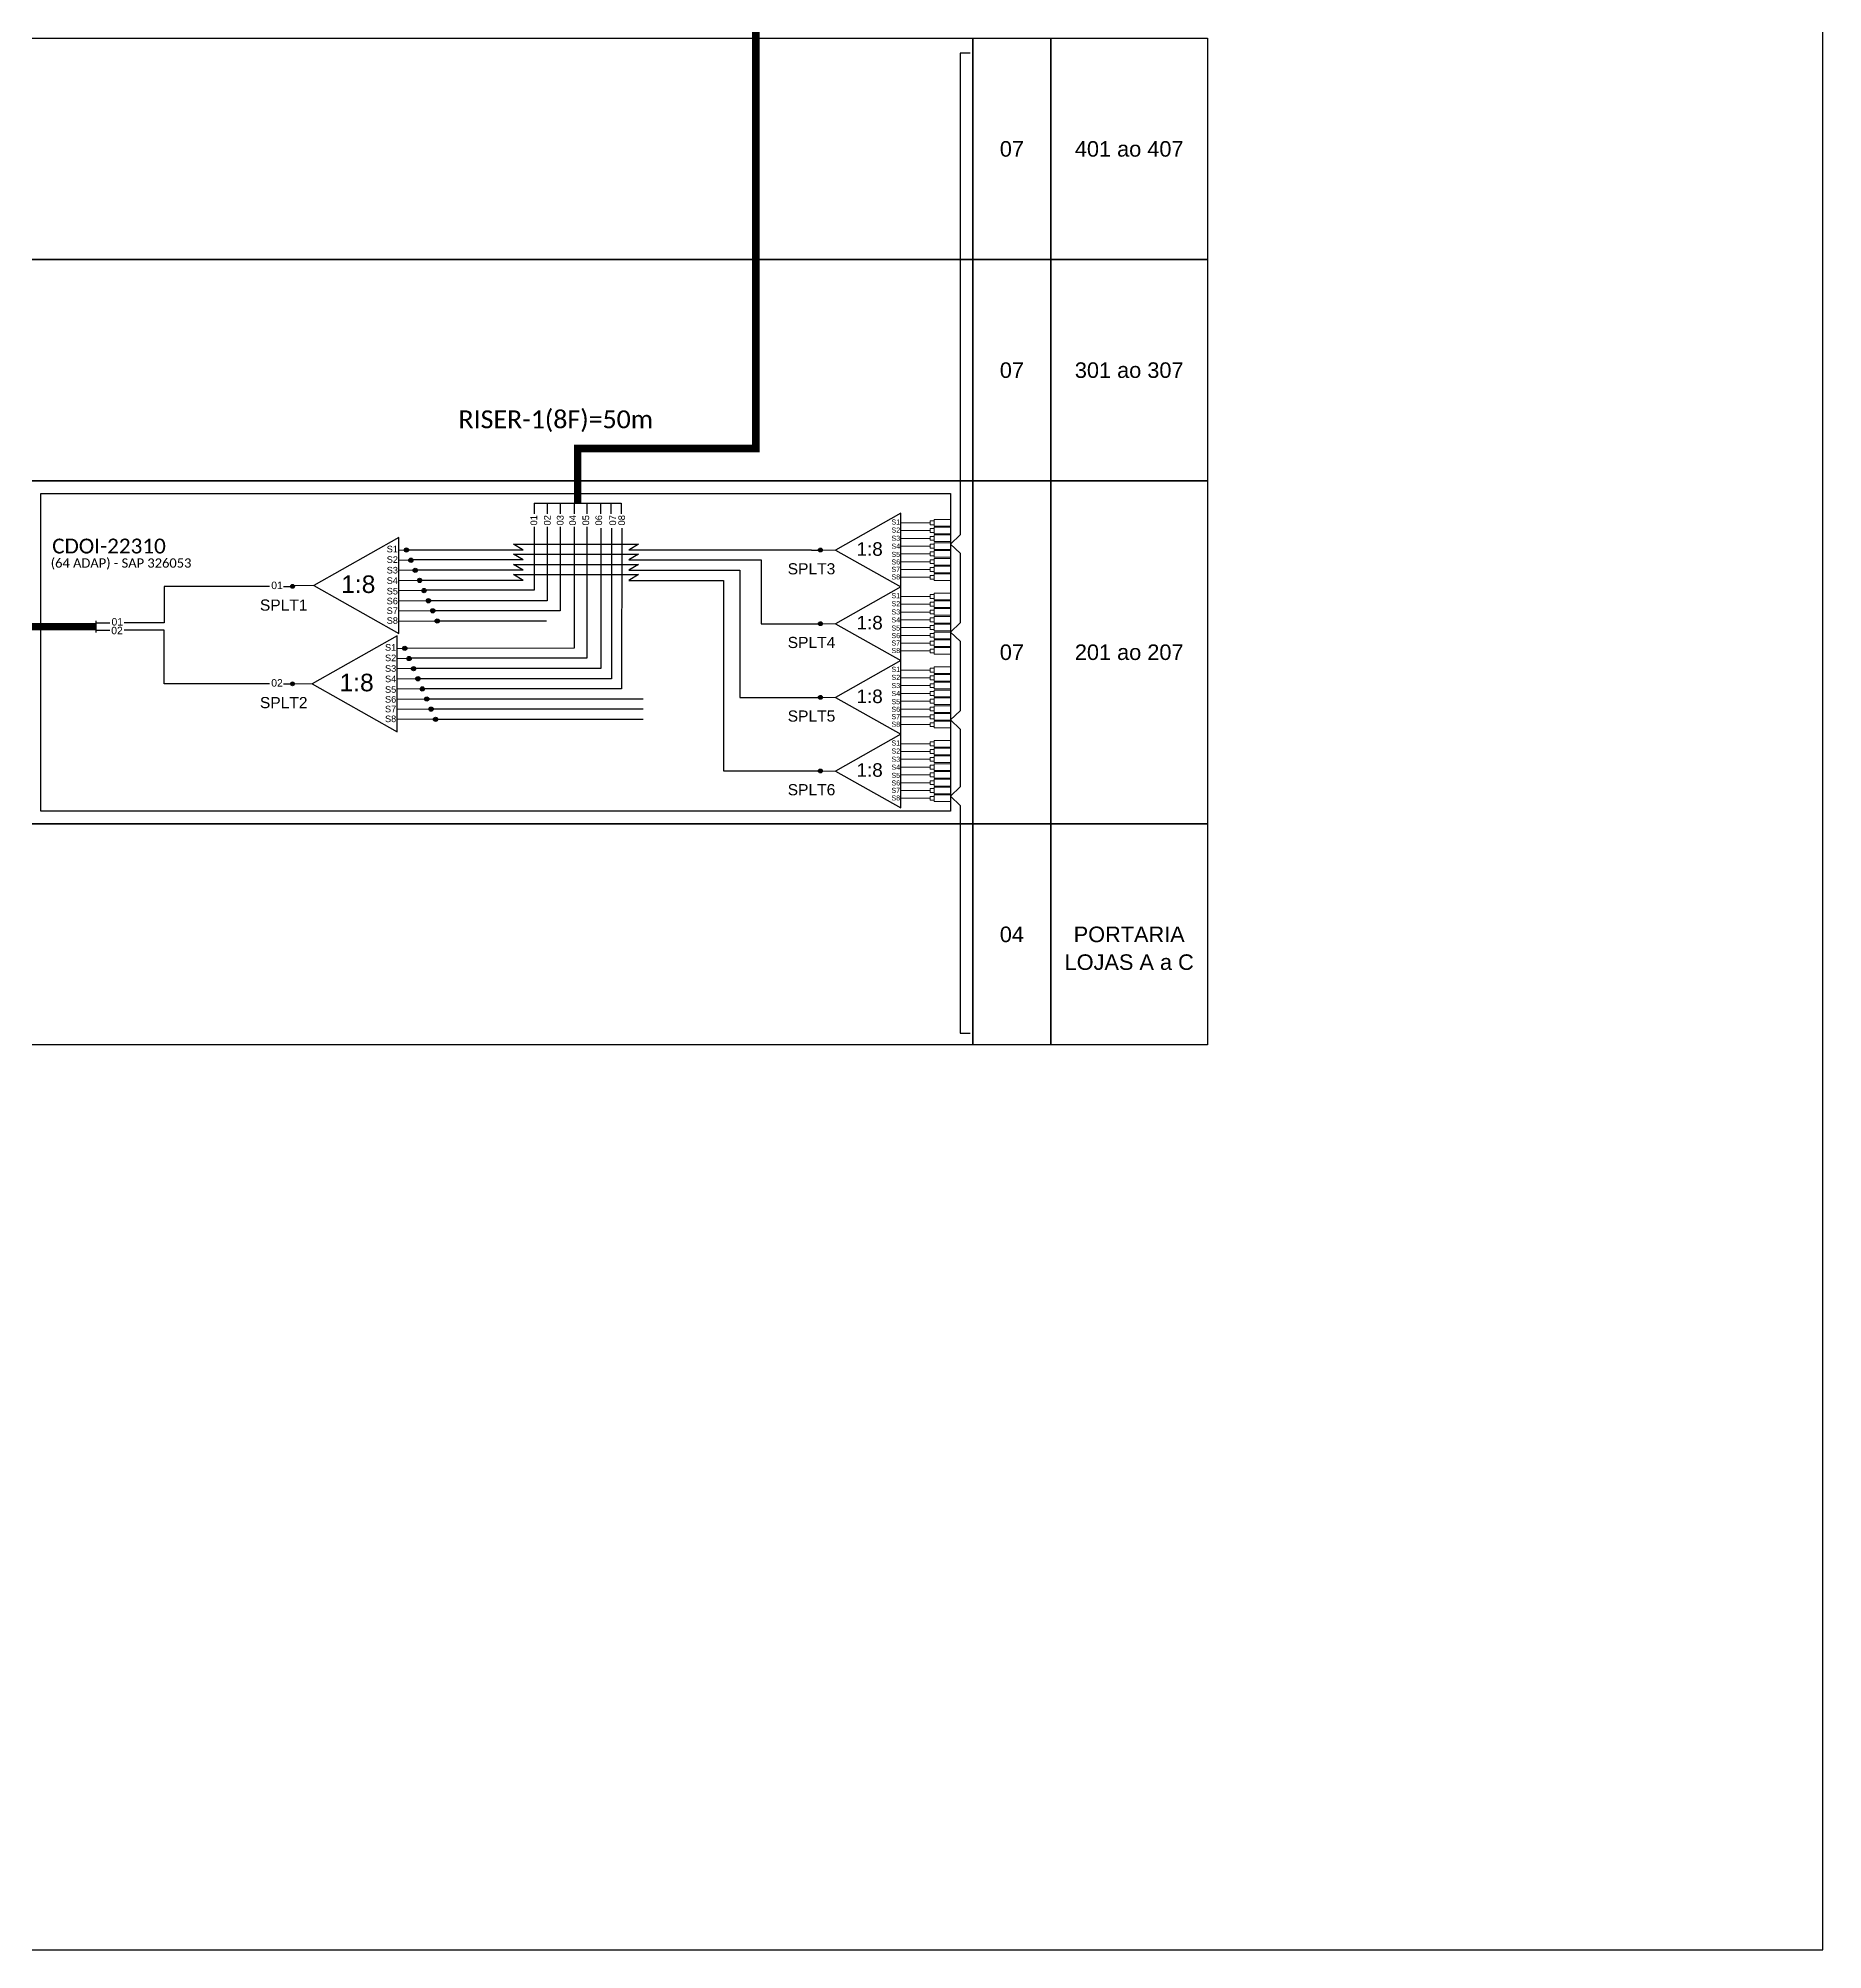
# Model space of a CAD drawing. Extents: x -89 to 1647, y 705 to 1299.
# Drawn here: x 1382.5 to 1646.6, y 705 to 987.9 of the extents above; entities that cross this region are included whole.
import ezdxf
from ezdxf.enums import TextEntityAlignment as Align

# ---------------------------------------------------------------- set-up
doc = ezdxf.new("R2010")
doc.units = 0
doc.styles.add('ARIAL', font='arial.ttf')
doc.styles.get("Standard").update_dxf_attribs({"font": 'arial.ttf'})
doc.styles.add('WMF-Calibri0', font='calibri.ttf')
doc.linetypes.add('RESERVA', pattern='A,0.5,-0.15,["RESERVA",Standard,S=0.18,R=0,X=0,Y=-0.1],-1.3', length=1.95)

# ---------------------------------------------------------------- blocks, each defined once
blk = doc.blocks.new('SPLT_1-8_DIV_DIR')
h = blk.add_hatch(color=3)
h.dxf.hatch_style = 1
edge = h.paths.add_edge_path()
edge.add_arc((12.77, 4.04), 0.242, 0, 360)
h = blk.add_hatch(color=3)
h.dxf.hatch_style = 1
edge = h.paths.add_edge_path()
edge.add_arc((13.27, 2.88), 0.242, 0, 360)
h = blk.add_hatch(color=3)
h.dxf.hatch_style = 1
edge = h.paths.add_edge_path()
edge.add_arc((13.77, 1.73), 0.242, 0, 360)
h = blk.add_hatch(color=3)
h.dxf.hatch_style = 1
edge = h.paths.add_edge_path()
edge.add_arc((14.27, 0.58), 0.242, 0, 360)
h = blk.add_hatch(color=3)
h.dxf.hatch_style = 1
edge = h.paths.add_edge_path()
edge.add_arc((14.77, -0.58), 0.242, 0, 360)
h = blk.add_hatch(color=3)
h.dxf.hatch_style = 1
edge = h.paths.add_edge_path()
edge.add_arc((15.27, -1.73), 0.242, 0, 360)
h = blk.add_hatch(color=3)
h.dxf.hatch_style = 1
edge = h.paths.add_edge_path()
edge.add_arc((15.77, -2.88), 0.242, 0, 360)
h = blk.add_hatch(color=3)
h.dxf.hatch_style = 1
edge = h.paths.add_edge_path()
edge.add_arc((16.27, -4.04), 0.242, 0, 360)
at = {"color": 1}
blk.add_lwpolyline([(11.89, 5.45), (2.22, 0), (11.89, -5.45), (11.89, 5.45)], dxfattribs=at)
at = {"color": 7, "lineweight": 0}
for points in [[(12.77, 4.04), (11.89, 4.04)], [(11.89, 2.88), (13.27, 2.88)], [(11.89, 1.73), (13.77, 1.73)], [(11.89, 0.58), (14.27, 0.58)], [(11.89, -0.58), (14.77, -0.58)], [(11.89, -1.73), (15.27, -1.73)], [(11.89, -2.88), (15.77, -2.88)], [(11.89, -4.04), (16.27, -4.04)]]:
    blk.add_lwpolyline(points, dxfattribs=at)
at = {"color": 1, "lineweight": 0}
blk.add_lwpolyline([(2.22, 0), (0, 0)], dxfattribs=at)
at = {"color": 3}
for centre in [(12.77, 4.04), (13.27, 2.88), (13.77, 1.73), (14.27, 0.58), (14.77, -0.58), (15.27, -1.73), (15.77, -2.88), (16.27, -4.04)]:
    blk.add_circle(centre, 0.242, dxfattribs=at)
at = {"color": 1, "style": 'ARIAL'}
for s, height, p in [('S1', 0.75, (10.52, 3.77)), ('S2', 0.75, (10.52, 2.58)), ('1:8', 2, (5.35, -0.85)), ('S3', 0.75, (10.52, 1.37)), ('S4', 0.75, (10.52, 0.19)), ('S5', 0.75, (10.52, -1.02)), ('S6', 0.75, (10.52, -2.14)), ('S7', 0.75, (10.52, -3.24)), ('S8', 0.75, (10.52, -4.36))]:
    blk.add_text(s, height=height, dxfattribs=at).set_placement(p)
blk = doc.blocks.new('SPLT_1-8_SC-APC')
at = {"color": 1}
blk.add_lwpolyline([(-7.37, -2.1), (-17.04, -7.55), (-7.37, -13), (-7.37, -2.1)], dxfattribs=at)
at = {"color": 3, "lineweight": 0}
for points in [[(-2.99, -3.51), (-7.37, -3.51)], [(-7.37, -4.66), (-2.99, -4.66)], [(-2.41, -3.02), (-2.41, -4)], [(-2.41, -3.02), (0, -3.02)], [(-2.41, -4), (0, -4)], [(-2.41, -4.17), (-2.41, -5.16)], [(-2.41, -4.17), (0, -4.17)], [(-2.41, -5.16), (0, -5.16)], [(-2.41, -5.32), (-2.41, -6.31)], [(-2.41, -5.32), (0, -5.32)], [(-7.37, -5.82), (-2.99, -5.82)], [(-7.37, -6.97), (-2.99, -6.97)], [(-7.37, -8.12), (-2.99, -8.12)], [(-2.41, -6.31), (0, -6.31)], [(-2.41, -6.48), (-2.41, -7.46)], [(-2.41, -6.48), (0, -6.48)], [(-2.41, -7.46), (0, -7.46)], [(-2.41, -7.63), (-2.41, -8.62)], [(-2.41, -7.63), (0, -7.63)], [(-7.37, -9.28), (-2.99, -9.28)], [(-7.37, -10.43), (-2.99, -10.43)], [(-2.41, -8.62), (0, -8.62)], [(-2.41, -8.78), (-2.41, -9.77)], [(-2.41, -8.78), (0, -8.78)], [(-2.41, -9.77), (0, -9.77)], [(-2.41, -9.94), (-2.41, -10.92)], [(-2.41, -9.94), (0, -9.94)], [(-2.41, -10.92), (0, -10.92)], [(-2.41, -11.09), (-2.41, -12.08)], [(-2.41, -11.09), (0, -11.09)], [(-7.37, -11.58), (-2.99, -11.58)], [(-2.41, -12.08), (0, -12.08)]]:
    blk.add_lwpolyline(points, dxfattribs=at)
for points in [[(-2.99, -3.22), (-2.41, -3.22), (-2.41, -3.8), (-2.99, -3.8)], [(-2.99, -4.38), (-2.41, -4.38), (-2.41, -4.95), (-2.99, -4.95)], [(-2.99, -5.53), (-2.41, -5.53), (-2.41, -6.1), (-2.99, -6.1)], [(-2.99, -6.68), (-2.41, -6.68), (-2.41, -7.26), (-2.99, -7.26)], [(-2.99, -7.84), (-2.41, -7.84), (-2.41, -8.41), (-2.99, -8.41)], [(-2.99, -8.99), (-2.41, -8.99), (-2.41, -9.56), (-2.99, -9.56)], [(-2.99, -10.14), (-2.41, -10.14), (-2.41, -10.72), (-2.99, -10.72)], [(-2.99, -11.3), (-2.41, -11.3), (-2.41, -11.87), (-2.99, -11.87)]]:
    blk.add_lwpolyline(points, close=True, dxfattribs=at)
at = {"color": 1, "lineweight": 0}
blk.add_lwpolyline([(-17.04, -7.55), (-19.26, -7.55)], dxfattribs=at)
at = {"color": 1, "style": 'ARIAL'}
for s, height, p in [('S1', 0.75, (-8.74, -3.78)), ('S2', 0.75, (-8.74, -4.97)), ('S3', 0.75, (-8.74, -6.18)), ('1:8', 2, (-13.91, -8.4)), ('S4', 0.75, (-8.74, -7.36)), ('S5', 0.75, (-8.74, -8.57)), ('S6', 0.75, (-8.74, -9.69)), ('S7', 0.75, (-8.74, -10.78)), ('S8', 0.75, (-8.74, -11.9))]:
    blk.add_text(s, height=height, dxfattribs=at).set_placement(p)

msp = doc.modelspace()

# ---------------------------------------------------------------- hatches: boundary and pattern name
h = msp.add_hatch(color=3)
h.dxf.hatch_style = 1
edge = h.paths.add_edge_path()
edge.add_arc((1498.23, 912.15), 0.282, 0, 360)
h = msp.add_hatch(color=3)
h.dxf.hatch_style = 1
edge = h.paths.add_edge_path()
edge.add_arc((1420.13, 906.77), 0.282, 0, 360)
h = msp.add_hatch(color=3)
h.dxf.hatch_style = 1
edge = h.paths.add_edge_path()
edge.add_arc((1498.23, 901.25), 0.282, 0, 360)
h = msp.add_hatch(color=3)
h.dxf.hatch_style = 1
edge = h.paths.add_edge_path()
edge.add_arc((1420.13, 892.35), 0.282, 0, 360)
h = msp.add_hatch(color=3)
h.dxf.hatch_style = 1
edge = h.paths.add_edge_path()
edge.add_arc((1498.23, 890.35), 0.282, 0, 360)
h = msp.add_hatch(color=3)
h.dxf.hatch_style = 1
edge = h.paths.add_edge_path()
edge.add_arc((1498.23, 879.46), 0.282, 0, 360)

# ---------------------------------------------------------------- linework, layer by layer
at = {"color": 5}
for p, q in [((1461.81, 915.58), (1461.81, 897.64)), ((1454.24, 910.7), (1437.94, 910.7)), ((1454.24, 909.15), (1438.59, 909.15)), ((1454.24, 907.66), (1439.24, 907.66))]:
    msp.add_line(p, q, dxfattribs=at)
at = {"color": 3}
msp.add_line((1391.02, 901.37), (1393.08, 901.37), dxfattribs=at)
at = {"color": 2}
for p, q in [((1401.15, 900.27), (1395.2, 900.27)), ((1401.15, 892.35), (1401.15, 900.27)), ((1416.74, 892.35), (1401.15, 892.35))]:
    msp.add_line(p, q, dxfattribs=at)
at = {"color": 8, "linetype": 'RESERVA', "ltscale": 4}
for p, q in [((1457.7, 901.64), (1441.84, 901.64)), ((1472.01, 890.09), (1440.29, 890.09)), ((1472.01, 888.6), (1440.94, 888.6)), ((1472.01, 887.09), (1441.59, 887.09))]:
    msp.add_line(p, q, dxfattribs=at)
msp.add_lwpolyline([(808, 705.02), (1646.56, 705.02), (1646.56, 1299.02), (808, 1299.02), (808, 705.02)])
at = {"color": 5, "const_width": 1.1}
msp.add_lwpolyline([(1488.68, 1145.4), (1488.68, 927.17), (1462.33, 927.17), (1462.33, 919.1)], dxfattribs=at)
for points in [[(1287.17, 987.88), (1520.78, 987.88), (1520.78, 955.14), (1287.17, 955.14)], [(1520.78, 987.88), (1532.35, 987.88), (1532.35, 955.14), (1520.78, 955.14)], [(1532.35, 987.88), (1555.5, 987.88), (1555.5, 955.14), (1532.35, 955.14)], [(1287.17, 955.14), (1520.78, 955.14), (1520.78, 922.4), (1287.17, 922.4)], [(1520.78, 955.14), (1532.35, 955.14), (1532.35, 922.4), (1520.78, 922.4)], [(1532.35, 955.14), (1555.5, 955.14), (1555.5, 922.4), (1532.35, 922.4)], [(1287.17, 922.4), (1520.78, 922.4), (1520.78, 871.65), (1287.17, 871.65)], [(1520.78, 922.4), (1532.35, 922.4), (1532.35, 871.65), (1520.78, 871.65)], [(1532.35, 922.4), (1555.5, 922.4), (1555.5, 871.65), (1532.35, 871.65)], [(1287.17, 871.65), (1520.78, 871.65), (1520.78, 838.91), (1287.17, 838.91)], [(1520.78, 871.65), (1532.35, 871.65), (1532.35, 838.91), (1520.78, 838.91)], [(1532.35, 871.65), (1555.5, 871.65), (1555.5, 838.91), (1532.35, 838.91)]]:
    msp.add_lwpolyline(points, close=True)
at = {"color": 3}
for points in [[(1520.41, 985.67), (1518.91, 985.67), (1518.91, 914.41), (1517.48, 913.04), (1518.91, 911.67), (1518.91, 906.52), (1518.91, 901.39), (1517.48, 900.02), (1518.91, 898.65), (1518.91, 893.5), (1518.91, 888.38), (1517.49, 887), (1518.91, 885.63), (1518.91, 880.49), (1518.91, 880.49), (1518.91, 877.1), (1517.49, 875.73), (1518.91, 874.36), (1518.91, 872.48), (1518.91, 872.48), (1518.91, 840.67), (1520.41, 840.67)], [(1496.91, 912.15), (1498.23, 912.15)], [(1416.74, 906.77), (1401.15, 906.77), (1401.15, 901.37), (1395.19, 901.37)], [(1418.81, 906.77), (1420.13, 906.77)], [(1496.91, 901.25), (1498.23, 901.25)], [(1496.91, 890.35), (1498.23, 890.35)]]:
    msp.add_lwpolyline(points, dxfattribs=at)
at = {"color": 1}
msp.add_lwpolyline([(1382.87, 920.53), (1517.49, 920.53), (1517.49, 873.53), (1382.87, 873.53)], close=True, dxfattribs=at)
at = {"color": 5}
for points in [[(1455.9, 919.1), (1455.9, 917.51)], [(1455.9, 919.1), (1468.76, 919.1)], [(1457.82, 919.1), (1457.82, 917.52)], [(1459.73, 919.1), (1459.73, 917.51)], [(1461.81, 919.1), (1461.81, 917.51)], [(1463.68, 919.1), (1463.68, 917.51)], [(1465.7, 919.1), (1465.7, 917.5)], [(1467.23, 919.1), (1467.23, 917.5)], [(1468.76, 919.1), (1468.76, 917.5)], [(1455.9, 915.58), (1455.9, 906.19), (1439.89, 906.19)], [(1457.82, 915.58), (1457.82, 904.64), (1440.54, 904.64)], [(1459.73, 915.58), (1459.73, 903.14), (1441.19, 903.14)], [(1463.68, 915.58), (1463.68, 896.14)], [(1465.77, 915.38), (1465.74, 894.6)], [(1467.3, 915.38), (1467.3, 893.1)], [(1468.83, 915.38), (1468.82, 891.6)], [(1436.67, 912.2), (1436.66, 912.2)], [(1454.24, 912.15), (1436.98, 912.15)], [(1454.24, 912.15), (1452.82, 913.01), (1471.3, 913.01), (1469.91, 912.15)], [(1454.24, 910.7), (1452.82, 911.56), (1471.3, 911.56), (1469.91, 910.7)], [(1496.91, 912.15), (1469.91, 912.15), (1469.91, 912.15)], [(1454.24, 909.15), (1452.82, 910.01), (1471.3, 910.01), (1469.91, 909.15)], [(1454.24, 907.66), (1452.82, 908.52), (1471.3, 908.52), (1469.91, 907.66)], [(1469.91, 910.7), (1489.45, 910.7), (1489.45, 901.25), (1496.91, 901.25)], [(1469.91, 909.15), (1486.33, 909.15), (1486.33, 890.35), (1496.91, 890.35)], [(1469.91, 907.66), (1483.92, 907.66), (1483.92, 879.46), (1497.57, 879.46)], [(1436.42, 897.64), (1436.41, 897.64)], [(1461.81, 897.64), (1436.73, 897.6)], [(1463.68, 896.14), (1437.69, 896.14)], [(1465.74, 894.6), (1438.34, 894.6)], [(1467.3, 893.1), (1438.99, 893.1)], [(1468.82, 891.6), (1439.64, 891.6)], [(1496.91, 879.46), (1498.23, 879.46)]]:
    msp.add_lwpolyline(points, dxfattribs=at)
at = {"color": 1, "const_width": 1.1}
msp.add_lwpolyline([(1325.7, 900.82), (1391.02, 900.82)], dxfattribs=at)
at = {"color": 1}
msp.add_lwpolyline([(1391.02, 901.68), (1391.02, 899.95)], dxfattribs=at)
at = {"color": 2}
for points in [[(1391.02, 900.27), (1393.08, 900.27)], [(1418.81, 892.35), (1420.13, 892.35)]]:
    msp.add_lwpolyline(points, dxfattribs=at)
at = {"color": 3}
for centre in [(1498.23, 912.15), (1420.13, 906.77), (1498.23, 901.25), (1420.13, 892.35), (1498.23, 890.35), (1498.23, 879.46)]:
    msp.add_circle(centre, 0.282, dxfattribs=at)

# ---------------------------------------------------------------- block references
for p in [(1517.49, 919.7), (1517.49, 908.8), (1517.49, 897.9), (1517.49, 887)]:
    msp.add_blockref('SPLT_1-8_SC-APC', p, dxfattribs=at)
at = {"xscale": 1.3, "yscale": 1.3, "zscale": 1.3}
for p in [(1420.38, 906.9), (1420.13, 892.35)]:
    msp.add_blockref('SPLT_1-8_DIV_DIR', p, dxfattribs=at)

# ---------------------------------------------------------------- texts
at = {"style": 'ARIAL'}
for s, height, p in [('07', 2.3, (1526.57, 971.51)), ('401 ao 407', 2.3, (1543.93, 971.51)), ('07', 2.3, (1526.57, 938.77)), ('301 ao 307', 2.3, (1543.93, 938.77)), ('01', 1.1, (1417.83, 906.92)), ('02', 1.1, (1394.15, 900.24)), ('01', 1.1, (1394.19, 901.53)), ('07', 2.3, (1526.57, 897.03)), ('201 ao 207', 2.3, (1543.93, 897.03)), ('02', 1.1, (1417.83, 892.49)), ('04', 2.3, (1526.57, 855.28)), ('PORTARIA', 2.3, (1543.93, 855.28)), ('LOJAS A a C', 2.3, (1543.93, 851.17))]:
    msp.add_text(s, height=height, dxfattribs=at).set_placement(p, align=Align.MIDDLE_CENTER)
at = {"color": 5, "style": 'WMF-Calibri0'}
msp.add_text('RISER-1(8F)=50m', height=2.6457, dxfattribs=at).set_placement((1444.68, 930.17))
at = {"style": 'ARIAL'}
for s, p in [('01', (1455.83, 916.55)), ('02', (1457.82, 916.55)), ('03', (1459.73, 916.55)), ('04', (1461.57, 916.55)), ('05', (1463.52, 916.55)), ('06', (1465.44, 916.55)), ('07', (1467.51, 916.55)), ('08', (1468.83, 916.55))]:
    msp.add_text(s, height=0.992, rotation=90, dxfattribs=at).set_placement(p, align=Align.MIDDLE_CENTER)
at = {"color": 1, "style": 'WMF-Calibri0'}
msp.add_text('CDOI-22310', height=2.2, dxfattribs=at).set_placement((1384.56, 911.64))
msp.add_text('(64 ADAP) - SAP 326053', height=1.375, dxfattribs=at).set_placement((1394.75, 909.54), align=Align.CENTER)
at = {"style": 'ARIAL'}
for s, p in [('SPLT3', (1496.92, 908.55)), ('SPLT1', (1418.82, 903.18)), ('SPLT4', (1496.92, 897.65)), ('SPLT2', (1418.82, 888.75)), ('SPLT5', (1496.92, 886.76)), ('SPLT6', (1496.92, 875.86))]:
    msp.add_text(s, height=1.65, dxfattribs=at).set_placement(p, align=Align.CENTER)

doc.saveas('drawing.dxf')
